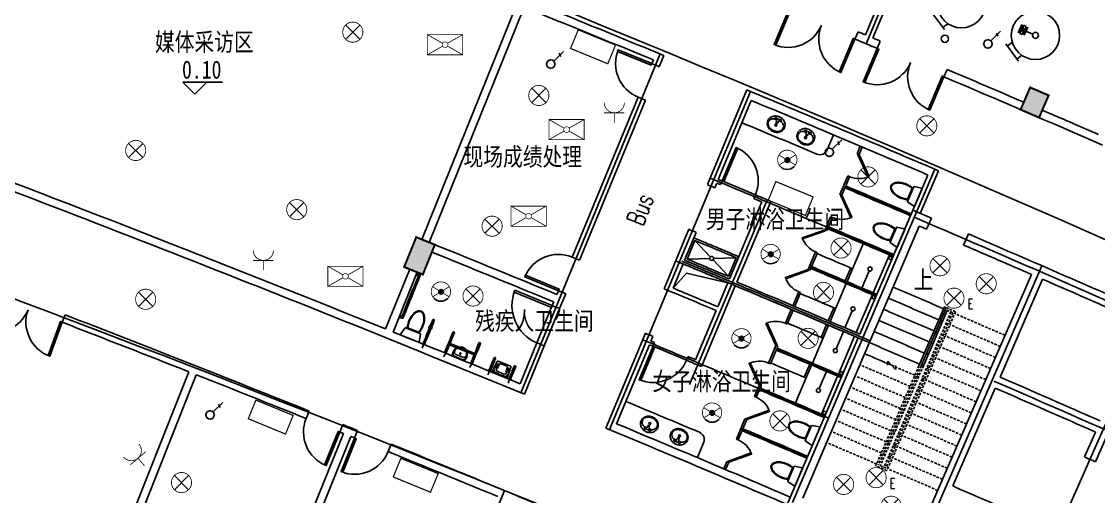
# Model space of a CAD drawing. Extents: x 23618587 to 48466785, y 42305484 to 86624613.
# Drawn here: x 24342374 to 24369123, y 43333357 to 43345155 of the extents above; entities that cross this region are included whole.
import ezdxf

# ---------------------------------------------------------------- set-up
doc = ezdxf.new("R2010")
doc.units = 0
doc.header["$MEASUREMENT"] = 0
doc.linetypes.add('CONTINOUS', pattern=[2000000.0, 1000000.0, 1000000.0])
doc.linetypes.add('HIDDEN', pattern=[9.525, 6.35, -3.175])
doc.layers.get('0').update_dxf_attribs({"linetype": 'CONTINUOUS'})
for name, color, linetype in [('AC-W', 7, 'CONTINUOUS'), ('J', 2, 'CONTINOUS'), ('R-FM', 7, 'CONTINUOUS'), ('RS', 1, 'CONTINUOUS'), ('楼控', 1, 'CONTINUOUS'), ('设备-动力', 3, 'CONTINUOUS'), ('设备-插座', 3, 'CONTINUOUS'), ('设备-照明', 3, 'CONTINUOUS'), ('设备-箱柜', 3, 'CONTINUOUS')]:
    doc.layers.add(name, color=color, linetype=linetype)
doc.styles.add('ATT', font='txt')
doc.styles.add('DFHZ', font='romans.shx', dxfattribs={"width": 0.7, "bigfont": 'dfhz.shx'})
doc.styles.add('IDQSTYLE', font='simplex.shx', dxfattribs={"width": 0.7, "bigfont": 'hzfs1.shx'})
doc.styles.add('Q1', font='SimSun.ttf', dxfattribs={"width": 0.8, "height": 450})

# ---------------------------------------------------------------- blocks, each defined once
blk = doc.blocks.new('WC-3')
for points in [[(382, 218, 0.033558), (397, 269, 0.056391), (412, 405, 0.056391), (397, 541, 0.070142), (358, 644, 0.106098), (290, 721, 0.162033), (225, 743, 0.162033), (161, 721, 0.106098), (93, 644, 0.070142), (54, 541, 0.056391), (38, 405, 0.056391), (54, 269, 0.033558), (69, 218)], [(55, 405, -0.056391), (70, 537, -0.070142), (108, 636, -0.106098), (170, 708, -0.162033), (225, 726, -0.162033), (280, 708, -0.106098), (343, 636, -0.070142), (381, 537, -0.056391), (396, 405, -0.056391), (381, 273, -0.027675), (369, 232), (81, 232, -0.027675), (70, 273, -0.056391)], [(-20, 24, 0.477064), (0, 0), (463, 0, 0.477064), (473, 12), (431, 207, 0.354037), (426, 211), (24, 211, 0.354037), (19, 207)]]:
    blk.add_lwpolyline(points, format="xyb", close=True)
blk = doc.blocks.new('15PLAV04')
at = {"color": 0, "linetype": 'ByBlock'}
for p, q in [((2.5, -1.5), (2.5, 1.5)), ((7, 0.5), (3, 1.5)), ((4, 1.25), (4, 3.635323)), ((7, -0.5), (7, 0.5)), ((3, -1.5), (7, -0.5)), ((4, -3.628449), (4, -1.25))]:
    blk.add_line(p, q, dxfattribs=at)
blk.add_lwpolyline([(8, 9, 0.109452), (4.986152, 8.332258, 0.102376), (2.343146, 6.363961, 0.093737), (0.622313, 3.491319, 0.088426), (0, 0, 0.088426), (0.622313, -3.491319, 0.093737), (2.343146, -6.363961, 0.102376), (4.986152, -8.332258, 0.109452), (8, -9, 0.109452), (11.013848, -8.332258, 0.102376), (13.656854, -6.363961, 0.093737), (15.377687, -3.491319, 0.088426), (16, 0, 0.088426), (15.377687, 3.491319, 0.093737), (13.656854, 6.363961, 0.102376), (11.013848, 8.332258, 0.109452)], format="xyb", close=True, dxfattribs=at)
for centre in [(3, 2.5), (9, 0), (3, -2.5)]:
    blk.add_circle(centre, 1, dxfattribs=at)
for centre, radius, start, end in [((7, 3.635323), 3, 146.09549, 180), ((11.358035, 0.706347), 8.250845, 143.130102, 146.09549), ((9.915843, 1.787992), 6.448105, 118.911201, 143.130102), ((9, 3.446272), 4.553728, 90, 118.911201), ((9, 3.446272), 4.553728, 61.088799, 90), ((8.084157, 1.787992), 6.448105, 36.869898, 61.088799), ((6.641965, 0.706347), 8.250845, 17.257939, 36.869898), ((4.368267, 0), 10.631733, 0, 17.257939), ((4.368267, 0), 10.631733, 342.742061, 0), ((7, -3.628449), 3, 180, 212.259808), ((9.915843, -1.787992), 6.448105, 212.259808, 241.088799), ((9, -3.446272), 4.553728, 241.088799, 270), ((9, -3.446272), 4.553728, 270, 298.911201), ((8.084157, -1.787992), 6.448105, 298.911201, 323.130102), ((6.641965, -0.706347), 8.250845, 323.130102, 342.742061)]:
    blk.add_arc(centre, radius, start, end, dxfattribs=at)
at = {"color": 0, "linetype": 'ByBlock', "style": 'ATT'}
for tag, p, flags in [('ITEM', (0, -17.5), 3), ('ROOM_NUMBER', (0, -26.5), 1)]:
    blk.add_attdef(tag, p, '', height=6, dxfattribs=dict(at, flags=flags))
blk = doc.blocks.new('HC000426')
at = {"color": 0, "linetype": 'Continuous', "const_width": 0.3}
blk.add_lwpolyline([(5, 2.5), (-5, 2.5), (-5, -2.5), (5, -2.5)], close=True, dxfattribs=at)
at = {"color": 0, "style": 'IDQSTYLE', "width": 0.7}
blk.add_attdef('PSFHATT', (7, -2.5), '', height=2.5, dxfattribs=at)
blk = doc.blocks.new('HC002297100793')
at = {"color": 0}
for p, q in [((0.74, 1.78), (3.12, 4.17)), ((2.09, 3.72), (2.47, 2.92))]:
    blk.add_line(p, q, dxfattribs=at)
blk.add_circle((0, 1.04), 1.04, dxfattribs=at)
for p in [(-1.04, 1.04), (0, 2.08), (0, 0), (1.04, 1.04)]:
    blk.add_point(p, dxfattribs=at)
at = {"color": 0, "width": 0.7}
blk.add_attdef('PSFHATT', (3.15, 0), '', height=0.025, dxfattribs=at)
blk = doc.blocks.new('HC001494')
at = {"color": 0, "linetype": 'Continuous'}
for p, q in [((-1.77, 1.77), (1.77, -1.77)), ((1.77, 1.77), (-1.77, -1.77))]:
    blk.add_line(p, q, dxfattribs=at)
at = {"color": 0, "linetype": 'Continuous', "const_width": 0.2}
blk.add_lwpolyline([(1.77, -1.77, 0.198912), (2.5, 0, 0.198912), (1.77, 1.77, 0.198912), (0, 2.5, 0.198912), (-1.77, 1.77, 0.198912), (-2.5, 0, 0.198912), (-1.77, -1.77, 0.198912), (0, -2.5, 0.198912)], format="xyb", close=True, dxfattribs=at)
at = {"color": 0, "style": 'IDQSTYLE', "width": 0.7}
blk.add_attdef('PSFHATT', (4.5, -2.5), '', height=2.5, dxfattribs=at)
blk = doc.blocks.new('*X228')
at = {"color": 0, "linetype": 'Continuous'}
for p, q in [((292.89, 135.63), (293.52, 136.26)), ((292.95, 135.41), (293.73, 136.19)), ((293, 136.02), (293.13, 136.15)), ((293.08, 135.25), (293.89, 136.07)), ((293.25, 135.14), (294, 135.89)), ((293.49, 135.1), (294.04, 135.65))]:
    blk.add_line(p, q, dxfattribs=at)
blk = doc.blocks.new('HC000703')
at = {"color": 0, "linetype": 'Continuous', "const_width": 0.2}
blk.add_lwpolyline([(-2.4, 0.06, 1), (2.4, 0.06, 1)], format="xyb", close=True, dxfattribs=at)
for points in [[(-2.07, 1.27), (2.02, -1.23)], [(2.07, 1.27), (-2.02, -1.23)]]:
    blk.add_lwpolyline(points, dxfattribs=at)
at = {"color": 0, "linetype": 'Continuous'}
blk.add_circle((0.02, -0.01), 0.58, dxfattribs=at)
blk.add_arc((0, 0.06), 2.4, 224.6186, 315.1352, dxfattribs=at)
blk.add_blockref('*X228', (-293.44, -135.69), dxfattribs=at)
at = {"color": 0, "style": 'IDQSTYLE', "width": 0.7}
blk.add_attdef('PSFHATT', (4.4, -2.34), '', height=2.5, dxfattribs=at)
blk = doc.blocks.new('HC001847003903')
at = {"color": 0, "linetype": 'Continuous'}
for p, q in [((-1.77, 1.77), (1.77, -1.77)), ((1.77, 1.77), (-1.77, -1.77))]:
    blk.add_line(p, q, dxfattribs=at)
at = {"color": 0, "linetype": 'Continuous', "const_width": 0.2}
blk.add_lwpolyline([(1.77, -1.77, 0.198912), (2.5, 0, 0.198912), (1.77, 1.77, 0.198912), (0, 2.5, 0.198912), (-1.77, 1.77, 0.198912), (-2.5, 0, 0.198912), (-1.77, -1.77, 0.198912), (0, -2.5, 0.198912)], format="xyb", close=True, dxfattribs=at)
at = {"color": 0, "style": 'IDQSTYLE', "width": 0.7}
blk.add_attdef('E', (3.36, -2.66), '', height=2.5, dxfattribs=at)
at = {"color": 0, "width": 0.7}
blk.add_attdef('PSFHATT', (6.44, -2.66), '', height=2.5, dxfattribs=at)
blk = doc.blocks.new('HC000133')
at = {"color": 0, "linetype": 'Continuous', "const_width": 0.2}
blk.add_lwpolyline([(-2.5, 5, 0.198912), (-1.77, 3.23, 0.198912), (0, 2.5, 0.198912), (1.77, 3.23, 0.198912), (2.5, 5)], format="xyb", dxfattribs=at)
for points in [[(-2.55, 2.48), (2.48, 2.48)], [(0, 2.5), (0, 0)]]:
    blk.add_lwpolyline(points, dxfattribs=at)
at = {"color": 0, "style": 'IDQSTYLE', "width": 0.7}
blk.add_attdef('PSFHATT', (4.5, 0), '', height=2.5, dxfattribs=at)
blk = doc.blocks.new('HC000704')
at = {"color": 0, "linetype": 'Continuous', "const_width": 0.2}
for points in [[(-0.61, 0.35), (-4.38, 2.5)], [(-4.38, 2.5), (4.37, 2.5), (4.37, -2.5), (-4.38, -2.5), (-4.38, 2.5)], [(4.37, 2.5), (0.61, 0.35)], [(-0.61, -0.35), (-4.38, -2.5)], [(0.61, -0.35), (4.37, -2.5)]]:
    blk.add_lwpolyline(points, dxfattribs=at)
at = {"color": 0, "linetype": 'Continuous', "const_width": 0.16}
blk.add_lwpolyline([(0, -0.71, 0.198912), (0.5, -0.5, 0.198912), (0.71, 0, 0.198912), (0.5, 0.5, 0.198912), (0, 0.71, 0.198912), (-0.5, 0.5, 0.198912), (-0.71, 0, 0.198912), (-0.5, -0.5, 0.198912)], format="xyb", close=True, dxfattribs=at)
at = {"color": 0, "style": 'IDQSTYLE', "width": 0.7}
blk.add_attdef('PSFHATT', (6.37, -2.5), '', height=2.5, dxfattribs=at)

msp = doc.modelspace()

# ---------------------------------------------------------------- hatches: boundary and pattern name
at = {"layer": 'AC-W'}
for points in [[(24367885.83348, 43343319.98814), (24367426.66283, 43343517.88284), (24367189.19563, 43342966.87529), (24367648.36627, 43342768.98058)], [(24352177.61482, 43339798.8102), (24352641.33492, 43339611.56032), (24352341.79436, 43338869.75478), (24351878.1659, 43339056.96763)]]:
    msp.add_hatch(color=7, dxfattribs=at).paths.add_polyline_path(points)

# ---------------------------------------------------------------- linework, layer by layer
at = {"layer": 'AC-W', "color": 7, "ltscale": 300}
for p, q in [((24363351.10384, 43344601.57321), (24368302.9333, 43356350.69594)), ((24354772.21055, 43335933.9994), (24358236.03016, 43344348.98328)), ((24356982.17631, 43335018.60747), (24360483.14008, 43343418.20584)), ((24361520.82418, 43333211.36418), (24365058.10785, 43341487.08917)), ((24358966.22542, 43336139.79193), (24360882.3648, 43340703.88109)), ((24364547.6577, 43331797.66006), (24367717.28001, 43339088.47582)), ((24368013.25194, 43332244.73183), (24370496.33428, 43337871.16961)), ((24352060.78698, 43327911.92048), (24354369.38831, 43333504.1347))]:
    msp.add_line(p, q, dxfattribs=at)
at = {"layer": 'AC-W', "color": 7}
for p, q in [((24363336.6261, 43344824.70272), (24367667.04958, 43355099.4259)), ((24363520.92606, 43344747.02696), (24367851.34955, 43355021.75015)), ((24352316.84158, 43339742.59052), (24354676.04818, 43345584.1742)), ((24352502.29296, 43339667.70537), (24354861.49538, 43345509.27871)), ((24363074.6723, 43344717.99077), (24363152.24803, 43344902.33286)), ((24363627.47216, 43344485.00566), (24363705.24792, 43344669.26345)), ((24358214.3072, 43344033.49387), (24358328.49905, 43344310.91093)), ((24358029.3625, 43344109.62178), (24358067.42645, 43344202.09413)), ((24365284.35068, 43343782.45211), (24365362.72597, 43343966.45568)), ((24346379.6617, 43343648.80807), (24347368.42156, 43343648.80807)), ((24346379.6617, 43343648.80807), (24346679.6617, 43343348.80807)), ((24346979.6617, 43343648.80807), (24346679.6617, 43343348.80807)), ((24359409.79399, 43341102.93594), (24360390.83331, 43343456.66959)), ((24356050.03697, 43339301.05948), (24357686.78693, 43343277.37061)), ((24356234.98167, 43339224.93158), (24357871.73163, 43343201.24271)), ((24359680.96284, 43341233.67406), (24360498.49561, 43343195.11877)), ((24362386.86143, 43341969.3846), (24362542.31671, 43342337.98024)), ((24363130.28633, 43341872.42906), (24363208.24892, 43342056.60787)), ((24363176.33014, 43341852.93632), (24363254.29273, 43342037.11513)), ((24362701.58893, 43340859.40461), (24362896.42623, 43341319.88091)), ((24362844.98914, 43341070.17636), (24362942.44237, 43341300.39988)), ((24363197.50992, 43337388.52141), (24364887.54548, 43341342.47897)), ((24364698.07053, 43340390.3239), (24365150.05678, 43341447.77767)), ((24359594.40055, 43341025.99168), (24359642.49071, 43341141.37078)), ((24359773.26612, 43341195.20193), (24359734.78346, 43341102.87339)), ((24359773.26612, 43341195.20193), (24360603.56916, 43340847.71871)), ((24362747.67425, 43340839.89429), (24362825.56766, 43341024.10237)), ((24360565.00923, 43340755.67808), (24360603.66651, 43340847.90397)), ((24359957.89487, 43338760.20038), (24360761.12503, 43340673.4297)), ((24360142.30251, 43338682.7806), (24360984.24256, 43340688.21375)), ((24362331.16978, 43339984.59624), (24362467.60432, 43340306.90917)), ((24362416.13956, 43340057.21634), (24362513.66197, 43340287.41057)), ((24364855.86444, 43339996.47436), (24364973.97477, 43340272.24592)), ((24358332.57436, 43338518.44409), (24358948.12844, 43339995.29658)), ((24361783.32098, 43333316.62893), (24364672.10283, 43340075.13813)), ((24362377.2136, 43339965.10349), (24362396.70425, 43340011.14821)), ((24358844.19402, 43339226.07771), (24359132.73499, 43339918.35232)), ((24359101.93797, 43339714.49914), (24359482.43339, 43339306.63367)), ((24365774.49319, 43339602.04432), (24365893.10544, 43339877.60037)), ((24361912.12086, 43338994.63513), (24362097.28201, 43339432.0598)), ((24362878.2042, 43338693.27712), (24363279.49948, 43339636.45654)), ((24359466.56804, 43339268.42038), (24358909.57732, 43339252.98273)), ((24359550.64806, 43339233.51214), (24359931.14347, 43338825.64668)), ((24360124.70345, 43339286.66138), (24359566.52822, 43339271.19089)), ((24361997.14597, 43339067.23178), (24362143.32583, 43339412.56705)), ((24363528.10605, 43338416.26717), (24363930.96338, 43339358.78036)), ((24351418.09433, 43337517.22067), (24352017.25962, 43339000.80169)), ((24351603.54154, 43337442.32518), (24352202.711, 43338925.91655)), ((24352202.81889, 43338925.93395), (24352211.96977, 43338922.2373)), ((24352213.75239, 43338899.94692), (24352260.22893, 43338881.17192)), ((24358555.65304, 43338533.80311), (24358805.72189, 43339133.77443)), ((24361958.16468, 43338975.14237), (24361977.65532, 43339021.18708)), ((24362832.19456, 43338712.8504), (24362969.2222, 43339034.91161)), ((24363249.09188, 43338535.31385), (24363430.27412, 43338960.28381)), ((24352172.85549, 43338851.75717), (24352182.01317, 43338848.05777)), ((24352198.77546, 43338862.85661), (24352226.70527, 43338851.57387)), ((24359667.57072, 43338068.6717), (24359919.18498, 43338667.99655)), ((24362457.33361, 43337704.0891), (24362858.62883, 43338647.26838)), ((24364529.69525, 43332132.57033), (24367460.10089, 43338873.1361)), ((24366678.95529, 43336323.13819), (24367735.71976, 43338753.3129)), ((24355669.39745, 43338376.33596), (24355707.4614, 43338468.80831)), ((24355740.15029, 43338022.791), (24355892.4061, 43338392.68041)), ((24359261.65258, 43336585.14363), (24360103.59263, 43338590.57678)), ((24361532.05324, 43338096.76342), (24361678.2331, 43338442.09869)), ((24361578.09705, 43338077.27066), (24361724.27691, 43338422.60594)), ((24363105.59714, 43337427.77773), (24363508.45447, 43338370.29092)), ((24355555.20559, 43338098.9189), (24355174.56607, 43337174.19538)), ((24355555.20559, 43338098.9189), (24355593.26954, 43338191.39126)), ((24343381.96191, 43337684.98579), (24343454.22933, 43337871.47284)), ((24351776.24338, 43337869.72143), (24351785.25762, 43337866.05865)), ((24351787.00251, 43337843.76164), (24351814.79736, 43337832.4677)), ((24351831.58205, 43337847.23555), (24351831.59902, 43337847.22865)), ((24355740.15029, 43338022.791), (24355359.34071, 43337098.13752)), ((24359115.95483, 43336754.76723), (24359628.86083, 43337976.46788)), ((24361346.89209, 43337659.33874), (24361493.07194, 43338004.67401)), ((24361392.9359, 43337639.84598), (24361539.11576, 43337985.18126)), ((24362411.32397, 43337723.66237), (24362548.3516, 43338045.72359)), ((24362827.49252, 43337546.43621), (24363008.67476, 43337971.40617)), ((24365295.7033, 43338066.17768), (24364665.68585, 43336604.87591)), ((24365341.62236, 43338046.39283), (24364719.78502, 43336604.06453)), ((24365367.74517, 43337980.69134), (24364773.88419, 43336603.25314)), ((24351746.12799, 43337795.60622), (24351755.19561, 43337791.92176)), ((24351771.98039, 43337806.68958), (24351818.2847, 43337787.87465)), ((24362016.88764, 43336668.89233), (24362418.18285, 43337612.07161)), ((24362235.14558, 43337309.58366), (24362372.17321, 43337631.64488)), ((24356889.86948, 43335057.07108), (24357870.9088, 43337410.80473)), ((24358007.42519, 43337218.48137), (24358055.51535, 43337333.86047)), ((24361389.5649, 43333158.70634), (24363158.20677, 43337296.56891)), ((24362605.99126, 43337026.89642), (24362788.27398, 43337454.4476)), ((24362663.40304, 43336393.32638), (24363066.26038, 43337335.83957)), ((24353004.33152, 43337122.12767), (24353615.87356, 43336873.90128)), ((24353019.37555, 43337159.19082), (24353630.91758, 43336910.96443)), ((24353103.412, 43336967.72624), (24353147.1471, 43337024.12964)), ((24353135.9127, 43336982.46438), (24353173.73868, 43337024.39153)), ((24353147.1471, 43337024.12964), (24353185.41837, 43337048.62408)), ((24353173.73868, 43337024.39153), (24353204.44041, 43337040.90299)), ((24353239.21048, 43337069.95929), (24353269.90139, 43337077.23407)), ((24353269.73443, 43337057.56954), (24353277.68164, 43337058.70807)), ((24353269.90139, 43337077.23407), (24353325.87457, 43337069.89916)), ((24353277.68164, 43337058.70807), (24353331.26156, 43337046.95838)), ((24353325.87457, 43337069.89916), (24353375.56822, 43337043.32502)), ((24353331.26156, 43337046.95838), (24353377.25175, 43337017.03881)), ((24353375.56822, 43337043.32502), (24353397.36184, 43337022.33161)), ((24353377.25175, 43337017.03881), (24353380.53315, 43337012.59608)), ((24353397.36184, 43337022.33161), (24353409.76503, 43337000.73079)), ((24354755.86259, 43336156.99951), (24355174.56607, 43337174.19538)), ((24354864.67939, 43335895.92691), (24355359.51077, 43337098.06748)), ((24357151.4203, 43335164.73338), (24357968.95306, 43337126.17809)), ((24358061.24573, 43337087.68049), (24358099.71786, 43337179.98378)), ((24358061.24573, 43337087.68049), (24358891.46746, 43336740.47762)), ((24360927.84317, 43336669.37763), (24361113.00432, 43337106.80231)), ((24361139.55748, 43337041.26484), (24361159.04813, 43337087.30955)), ((24353078.5932, 43336842.81263), (24353080.79073, 43336899.85108)), ((24353080.36688, 43336843.14989), (24353366.72785, 43336726.70032)), ((24353366.72785, 43336726.70032), (24353080.36688, 43336843.14989)), ((24353080.79073, 43336899.85108), (24353103.412, 43336967.72624)), ((24353104.10058, 43336859.62233), (24353083.00174, 43336907.65151)), ((24353104.88176, 43336857.97047), (24353104.10058, 43336859.62233)), ((24353111.71973, 43336848.90241), (24353104.88176, 43336857.97047)), ((24353121.22852, 43336842.85205), (24353111.71973, 43336848.90241)), ((24353121.22852, 43336842.85205), (24353337.42178, 43336754.9364)), ((24353125.67625, 43336937.14806), (24353126.7889, 43336960.3284)), ((24353132.36104, 43336915.16403), (24353125.67625, 43336937.14806)), ((24353126.7889, 43336960.3284), (24353135.56478, 43336981.90916)), ((24353146.03698, 43336897.02792), (24353132.36104, 43336915.16403)), ((24353135.56478, 43336981.90916), (24353135.9127, 43336982.46438)), ((24353165.05455, 43336884.9272), (24353146.03698, 43336897.02792)), ((24353165.05455, 43336884.9272), (24353334.35916, 43336816.07896)), ((24353334.35916, 43336816.07896), (24353165.05455, 43336884.9272)), ((24353334.94762, 43336815.84313), (24353334.35917, 43336816.07896)), ((24353357.06106, 43336811.45975), (24353334.94762, 43336815.84313)), ((24353340.32521, 43336753.91875), (24353337.42178, 43336754.9364)), ((24353351.54619, 43336752.70332), (24353340.32521, 43336753.91875)), ((24353362.58746, 43336755.50469), (24353351.54619, 43336752.70332)), ((24353379.48414, 43336815.12845), (24353357.06106, 43336811.45975)), ((24353362.58746, 43336755.50469), (24353411.31717, 43336777.49146)), ((24353366.6632, 43336725.66808), (24353404.8963, 43336768.05256)), ((24353399.51232, 43336826.40671), (24353379.48414, 43336815.12845)), ((24353414.72991, 43336843.93421), (24353399.51232, 43336826.40671)), ((24353432.51987, 43336821.36102), (24353404.89632, 43336768.05258)), ((24353423.30142, 43336865.59688), (24353414.72991, 43336843.93421)), ((24353415.1479, 43336955.3763), (24353425.85905, 43336918.88127)), ((24353425.85905, 43336918.88127), (24353423.30142, 43336865.59688)), ((24353444.44862, 43336891.79589), (24353432.51987, 43336821.36102)), ((24353434.71525, 43336947.43387), (24353444.44862, 43336891.79589)), ((24358891.46746, 43336740.47762), (24358930.12622, 43336832.70289)), ((24360973.88698, 43336649.88487), (24361120.06683, 43336995.22014)), ((24354032.9456, 43336476.19848), (24353977.46219, 43336499.03686)), ((24354078.47417, 43336490.4813), (24354073.98477, 43336437.67764)), ((24354192.30622, 43336708.45868), (24354078.47417, 43336490.4813)), ((24354078.58233, 43336478.53792), (24354253.57746, 43336378.99813)), ((24354111.73939, 43336484.31627), (24354092.73346, 43336492.13959)), ((24354103.30911, 43336517.83201), (24354122.31504, 43336510.00869)), ((24354122.31504, 43336510.00869), (24354111.73939, 43336484.31627)), ((24354171.41921, 43336597.95207), (24354193.65737, 43336642.20729)), ((24354219.85202, 43336631.4434), (24354177.65695, 43336545.45424)), ((24354190.05759, 43336536.58593), (24354234.55523, 43336626.22996)), ((24354519.29452, 43336593.21693), (24354213.7689, 43336718.97898)), ((24354288.80481, 43336653.69498), (24354350.10891, 43336628.46067)), ((24354350.10891, 43336628.46067), (24354355.37096, 43336626.29467)), ((24354416.67506, 43336601.06036), (24354355.37096, 43336626.29467)), ((24354404.36644, 43336448.371), (24354435.86995, 43336543.36374)), ((24354449.9827, 43336536.71581), (24354419.41676, 43336445.9398)), ((24354454.52839, 43336335.68789), (24354527.13189, 43336570.63598)), ((24354460.80401, 43336478.83398), (24354476.16433, 43336525.92029)), ((24361596.01704, 43335679.70431), (24361997.31226, 43336622.88359)), ((24361814.27498, 43336320.39564), (24361951.30262, 43336642.45685)), ((24363886.11757, 43336616.568), (24363887.61901, 43336716.67598)), ((24364084.59722, 43336513.69918), (24363887.61901, 43336716.67598)), ((24364084.59722, 43336513.69918), (24364086.09508, 43336613.56871)), ((24344377.61376, 43331014.04087), (24346526.5868, 43336455.03491)), ((24344637.09981, 43331126.5886), (24346712.60369, 43336381.56574)), ((24354073.98477, 43336437.67764), (24354420.54455, 43336295.02489)), ((24354253.57746, 43336378.99813), (24354448.01427, 43336326.74582)), ((24354413.88576, 43336359.9452), (24354432.89169, 43336352.12188)), ((24354420.54455, 43336295.02489), (24354454.52839, 43336335.68789)), ((24354443.46734, 43336377.8143), (24354424.46141, 43336385.63762)), ((24354432.89169, 43336352.12188), (24354443.46734, 43336377.8143)), ((24354532.2963, 43336270.65313), (24354476.81288, 43336293.4915)), ((24362184.39191, 43336038.01878), (24362366.67462, 43336465.56996)), ((24362240.89413, 43335404.83694), (24362643.75146, 43336347.35013)), ((24360577.01152, 43335840.57298), (24360693.9554, 43336116.8412)), ((24360623.05532, 43335821.08021), (24360701.01791, 43336005.25902)), ((24360720.50856, 43336051.30373), (24360739.99921, 43336097.34843)), ((24365502.5571, 43333617.84937), (24366559.32158, 43336048.02408)), ((24369048.82473, 43334219.73113), (24369715.01758, 43335729.26327)), ((24349442.09447, 43335294.3284), (24349516.61129, 43335479.92808)), ((24350276.85786, 43334958.3678), (24350351.68452, 43335143.84279)), ((24360128.72663, 43334781.54481), (24360343.12375, 43335288.03654)), ((24360291.71432, 43335038.32026), (24360389.16755, 43335268.54378)), ((24348366.08466, 43329960.20132), (24350369.55747, 43334920.95976)), ((24350647.68344, 43334808.60462), (24350722.64774, 43334994.02402)), ((24360174.77043, 43334762.05204), (24360272.22367, 43334992.27556)), ((24368774.36435, 43334340.85709), (24369046.89779, 43334958.39297)), ((24348551.53187, 43329885.30584), (24350555.00467, 43334846.06427)), ((24351481.63398, 43334470.63138), (24351556.90784, 43334655.92532)), ((24359161.47173, 43334321.75375), (24359316.89854, 43334690.28189)), ((24359816.87627, 43334044.82956), (24359894.83886, 43334229.00838)), ((24359862.92097, 43334025.33892), (24359940.88266, 43334209.5156))]:
    msp.add_line(p, q, dxfattribs=at)
at = {"layer": 'AC-W', "color": 7, "linetype": 'HIDDEN', "ltscale": 10}
for p, q in [((24365459.57334, 43337941.09857), (24363796.76512, 43334084.27748)), ((24365505.48517, 43337921.29695), (24363842.67692, 43334064.4758)), ((24365571.19052, 43337947.40566), (24363868.79157, 43333998.75536)), ((24364665.68585, 43336604.87591), (24363593.30435, 43334117.52738)), ((24364719.78502, 43336604.06453), (24363659.01878, 43334143.65715)), ((24364773.88419, 43336603.25314), (24363704.93605, 43334123.86815))]:
    msp.add_line(p, q, dxfattribs=at)
at = {"layer": 'AC-W', "color": 7, "ltscale": 1000}
msp.add_line((24352993.3223, 43337148.18112), (24353641.92749, 43336884.9107), dxfattribs=at)
at = {"layer": 'AC-W', "color": 7}
for points in [[(24361414.75936, 43345413.34462), (24361456.23633, 43345395.89008), (24361107.14554, 43344566.35068), (24361065.66857, 43344583.80522)], [(24363074.6723, 43344717.99077), (24363033.19533, 43344735.44531), (24362684.10454, 43343905.90591), (24362725.58151, 43343888.45137)], [(24358029.3625, 43344109.62178), (24358012.23372, 43344068.00922), (24357179.98257, 43344410.58478), (24357197.11134, 43344452.19734)], [(24363627.47216, 43344485.00566), (24363668.93016, 43344467.50611), (24363318.93924, 43343638.34608), (24363277.48124, 43343655.84563)], [(24365284.35068, 43343782.45211), (24365242.89268, 43343799.95165), (24364892.90176, 43342970.79162), (24364934.35977, 43342953.29207)], [(24359773.26612, 43341195.20193), (24359814.73562, 43341177.72965), (24360164.18114, 43342007.11969), (24360122.71164, 43342024.59197)], [(24363176.33014, 43341852.93632), (24363149.0489, 43341840.45699), (24363398.63543, 43341294.83206), (24363425.91668, 43341307.31139)], [(24362747.67425, 43340839.89429), (24362720.39414, 43340827.41249), (24362970.03024, 43340281.81024), (24362997.31036, 43340294.29204)], [(24362331.22019, 43339984.5749), (24362341.24572, 43339956.29967), (24361775.74111, 43339755.789), (24361765.71557, 43339784.06423)], [(24361912.1083, 43338994.64044), (24361922.13383, 43338966.36521), (24361356.62922, 43338765.85454), (24361346.60368, 43338794.12977)], [(24355707.4614, 43338468.80831), (24355724.59018, 43338510.42087), (24354892.33903, 43338852.99643), (24354875.21025, 43338811.38388)], [(24355555.20559, 43338098.9189), (24355536.17362, 43338052.68273), (24354611.45011, 43338433.32225), (24354630.48209, 43338479.55842)], [(24343383.17454, 43337688.1011), (24343340.8614, 43337703.41769), (24343034.52952, 43336857.15486), (24343076.84266, 43336841.83827)], [(24361113.00432, 43337106.80231), (24361140.28443, 43337119.28411), (24360890.64833, 43337664.88636), (24360863.36821, 43337652.40456)], [(24358061.24573, 43337087.68049), (24358102.75692, 43337070.30751), (24357755.29724, 43336240.08358), (24357713.78604, 43336257.45657)], [(24360693.9554, 43336116.84119), (24360721.23551, 43336129.323), (24360471.59941, 43336674.92525), (24360444.3193, 43336662.44344)], [(24360389.16755, 43335268.54378), (24360379.13944, 43335296.81809), (24360944.62576, 43335497.38035), (24360954.65388, 43335469.10604)], [(24350276.85786, 43334958.3678), (24350235.11195, 43334975.16897), (24349899.08863, 43334140.25081), (24349940.83454, 43334123.44965)], [(24350647.68344, 43334808.60462), (24350689.38871, 43334791.70284), (24350351.35311, 43333957.59737), (24350309.64784, 43333974.49915)], [(24359940.88266, 43334209.5156), (24359930.85455, 43334237.78992), (24360496.34087, 43334438.35218), (24360506.36898, 43334410.07786)]]:
    msp.add_lwpolyline(points, close=True, dxfattribs=at)
at = {"layer": 'AC-W', "color": 7, "const_width": 50}
for points in [[(24367189.19563, 43342966.87529), (24367426.66283, 43343517.88284), (24367885.83348, 43343319.98814), (24367648.36627, 43342768.98058)], [(24352177.61482, 43339798.8102), (24352641.33492, 43339611.56032), (24352341.79436, 43338869.75478), (24351878.1659, 43339056.96763)]]:
    msp.add_lwpolyline(points, close=True, dxfattribs=at)
at = {"layer": 'AC-W', "color": 7}
msp.add_lwpolyline([(24358909.57732, 43339252.98273), (24359101.93797, 43339714.49914, -0.0012345073), (24360124.70345, 43339286.66138), (24359931.14347, 43338825.64668, 0.0005069589)], format="xyb", close=True, dxfattribs=at)
for points in [[(24358555.65304, 43338533.80311), (24358894.85449, 43338903.11833), (24359919.18498, 43338667.99655)], [(24354188.335, 43336473.64253), (24354169.55163, 43336495.52217), (24354159.40603, 43336525.04094), (24354159.12192, 43336558.63842), (24354168.73356, 43336592.26228), (24354171.41921, 43336597.95207)], [(24354190.05759, 43336536.58593), (24354187.84184, 43336534.2579), (24354185.20403, 43336532.84416), (24354182.46231, 43336532.51523), (24354179.94738, 43336533.31079), (24354177.96258, 43336535.13489), (24354176.7473, 43336537.7675), (24354176.44812, 43336540.8911), (24354177.10113, 43336544.12894), (24354177.65695, 43336545.45424)], [(24354192.30622, 43336708.45868), (24354196.32906, 43336714.07916), (24354201.52732, 43336718.03594), (24354207.274, 43336719.85178), (24354212.87597, 43336719.30765), (24354213.7689, 43336718.97898)], [(24354193.65737, 43336642.20729), (24354196.92625, 43336647.45948), (24354201.35136, 43336651.35794), (24354206.39895, 43336653.43246), (24354211.46022, 43336653.43282), (24354215.9247, 43336651.35897), (24354219.25391, 43336647.46107), (24354221.04629, 43336642.20924), (24354221.08566, 43336636.23693), (24354219.85202, 43336631.4434)], [(24354234.55523, 43336626.22996), (24354244.34049, 43336640.52726), (24354257.16859, 43336650.77605), (24354271.49225, 43336655.74017), (24354285.58385, 43336654.82089), (24354288.80481, 43336653.69498)], [(24354460.80401, 43336478.83398), (24354445.45394, 43336447.31136), (24354422.66098, 43336422.16399), (24354395.17429, 43336406.425), (24354358.81886, 43336396.95866), (24354358.81886, 43336396.95866)], [(24354416.67506, 43336601.06036), (24354428.12457, 43336593.05155), (24354435.87288, 43336580.372), (24354438.98543, 43336564.55104), (24354437.0868, 43336547.49691), (24354435.86995, 43336543.36374)], [(24354449.9827, 43336536.71581), (24354453.25535, 43336541.96511), (24354457.68294, 43336545.85914), (24354462.73141, 43336547.92823), (24354467.79187, 43336547.92281), (24354472.25393, 43336545.84354), (24354475.57942, 43336541.9412), (24354477.36722, 43336536.68648), (24354477.4017, 43336530.71318), (24354476.16433, 43336525.92029)], [(24354519.29452, 43336593.21693), (24354523.87432, 43336590.01341), (24354526.97365, 43336584.94159), (24354528.21867, 43336578.6132), (24354527.45922, 43336571.79155), (24354527.13189, 43336570.63598)], [(24354358.81886, 43336396.95866), (24354213.00458, 43336456.38644), (24354188.335, 43336473.64253)], [(24354419.41676, 43336445.9398), (24354417.92888, 43336442.95635), (24354415.74071, 43336440.59066), (24354413.11617, 43336439.12807), (24354410.37183, 43336438.74498), (24354407.83868, 43336439.48761), (24354405.82227, 43336441.26637), (24354404.5658, 43336443.86673), (24354404.22082, 43336446.97504), (24354404.36644, 43336448.371)]]:
    msp.add_lwpolyline(points, dxfattribs=at)
for centre, radius in [((24359516.54072, 43339270.07291), 50), ((24363954.33968, 43339283.08091), 40), ((24363449.88339, 43339006.27811), 50), ((24363535.10406, 43338302.64703), 40), ((24363028.28403, 43338017.40048), 50), ((24352531.91002, 43337551.87579), 20.02529), ((24353106.00307, 43337426.0068), 20), ((24353754.75355, 43337163.09462), 20), ((24362588.9652, 43336979.88458), 50), ((24353273.19071, 43336907.003), 16.17404), ((24362732.76496, 43336424.39231), 40), ((24362167.36584, 43335991.00694), 50), ((24362312.44978, 43335435.62081), 40)]:
    msp.add_circle(centre, radius, dxfattribs=at)
at = {"layer": 'AC-W', "color": 7, "ltscale": 300}
for centre, radius, start, end in [((24189221.26409, 43293340.65083), 200000, 4.560471461, 29.6000000034), ((24162246.90911, 42870268.06754), 513099.72014, 62.6224147924, 75.1443656534), ((24150982.49453, 42831626.35527), 541522.67138, 66.0871772528, 74.4564383749), ((24148685.34615, 42835267.72991), 548147.67138, 66.8672290505, 67.3840137338), ((24148685.34615, 42835267.72991), 549222.67138, 66.1713303454, 66.8567386359), ((24148685.34615, 42835267.72991), 545922.67138, 66.8357482045, 67.3840563376), ((24148685.34615, 42835267.72991), 545972.67138, 66.835753967, 67.3690201881), ((24148685.34615, 42835267.72991), 543797.67138, 66.8567386359, 67.3840973508), ((24148685.34615, 42835267.72991), 546272.67138, 65.367980437, 66.4981274947)]:
    msp.add_arc(centre, radius, start, end, dxfattribs=at)
at = {"layer": 'AC-W', "color": 7}
for centre, radius, start, end in [((24148759.7883, 42835660.74182), 530172.67138, 79.4743453433, 79.4743453433), ((24148766.30591, 42835659.45113), 530172.67138, 78.1227654299, 78.1227654299), ((24148779.34207, 42835656.52904), 530172.67138, 76.2090487924, 76.2090487924), ((24148685.34615, 42835267.72991), 550522.67138, 67.6162910125, 68.1870100753), ((24148685.34615, 42835267.72991), 550322.67138, 67.6371098433, 67.9975691271), ((24361414.75936, 43345413.34462), 900, 247.177432668, 337.177432662), ((24363074.6723, 43344717.99077), 900, 157.177432662, 247.177432668), ((24148685.34615, 42835267.72991), 552922.67138, 67.1567023393, 67.177432668), ((24148685.34615, 42835267.72991), 552722.67138, 67.1152473131, 67.177432668), ((24148685.34615, 42835267.72991), 552922.67138, 67.1152473131, 67.1359776372), ((24358029.3625, 43344109.62178), 900, 157.626698535, 247.626698538), ((24148685.34615, 42835267.72991), 550222.67138, 67.6162853418, 67.6371117323), ((24363627.47216, 43344485.00566), 900, 247.115247313, 337.115247318), ((24365284.35068, 43343782.45211), 900, 157.115247318, 247.115247313), ((24148685.34615, 42835267.72991), 552922.67138, 66.7138848228, 66.9286912096), ((24148685.34615, 42835267.72991), 552722.67138, 66.483727974, 66.9286912096), ((24148685.34615, 42835267.72991), 550522.67138, 66.8463311168, 67.3839686452), ((24148685.34615, 42835267.72991), 549322.67138, 67.6162853418, 67.6371117323), ((24148685.34615, 42835267.72991), 550322.67138, 66.8671499452, 67.3631498079), ((24148685.34615, 42835267.72991), 552922.67138, 66.5044564318, 66.6620730673), ((24148685.34615, 42835267.72991), 549722.67138, 67.1532438467, 67.3631384461), ((24148685.34615, 42835267.72991), 541422.67138, 67.6161160823, 69.5496072686), ((24148685.34615, 42835267.72991), 541622.67138, 68.0185589767, 69.3174018986), ((24359773.26612, 43341195.20193), 900, 337.152929467, 67.15292947), ((24362202.58036, 43342047.10517), 200, 247.153243847, 337.132406096), ((24148685.34615, 42835267.72991), 550122.67138, 67.0519314822, 67.057139035), ((24148685.34615, 42835267.72991), 549522.67138, 67.0519276999, 67.057139035), ((24363176.33014, 43341852.93632), 600, 247.051933379, 294.580892952), ((24148685.34615, 42835267.72991), 547972.67138, 67.36310516, 67.3840170722), ((24148685.34615, 42835267.72991), 548097.67138, 67.3526539798, 67.3631075458), ((24148685.34615, 42835267.72991), 548197.67138, 67.3526577938, 67.3631094522), ((24148685.34615, 42835267.72991), 549222.67138, 66.8671461603, 67.051915112), ((24148685.34615, 42835267.72991), 549272.67138, 66.8671461603, 67.0519234272), ((24148685.34615, 42835267.72991), 548097.67138, 67.2363512797, 67.2585823186), ((24148685.34615, 42835267.72991), 548197.67138, 67.2154460487, 67.2585823186), ((24148685.41533, 42835267.70064), 549022.67138, 67.051913214, 67.0571358921), ((24148685.41533, 42835267.70064), 548422.67138, 67.0519216172, 67.0571468733), ((24362747.67425, 43340839.89429), 600, 247.057139035, 294.586098602), ((24148685.34615, 42835267.72991), 549372.67138, 66.815010003, 66.8671670042), ((24148685.34615, 42835267.72991), 546772.67138, 67.3630822087, 67.384040021), ((24148743.81809, 42835405.86402), 547922.67138, 67.0519105778, 67.057139035), ((24148685.41533, 42835267.70064), 548122.67138, 66.8671995872, 67.0519203399), ((24148685.41533, 42835267.70064), 548172.67138, 66.8671986295, 67.0519270917), ((24148685.34615, 42835267.72991), 549072.67138, 66.815010003, 66.8358686238), ((24148685.34615, 42835267.72991), 546622.67138, 67.2363766116, 67.3630822087), ((24362331.22019, 43339984.5749), 600, 199.522952434, 247.05191201), ((24148685.34615, 42835267.72991), 549372.67138, 66.1713346189, 66.7106884071), ((24148685.34615, 42835267.72991), 543822.67138, 67.6372304077, 67.9816451894), ((24148685.34615, 42835267.72991), 544022.67138, 67.6372304077, 67.9816560397), ((24148743.81809, 42835405.86402), 547322.67138, 67.0519048419, 67.057139035), ((24148685.34615, 42835267.72991), 549072.67138, 66.5190536926, 66.7106884071), ((24355707.4614, 43338468.80831), 900, 67.626698537, 157.626698535), ((24148685.34615, 42835267.72991), 545022.67138, 67.616168597, 67.6372284742), ((24148685.34615, 42835267.72991), 546022.67138, 67.2363910062, 67.3630678256), ((24148685.34615, 42835267.72991), 547447.67138, 66.9516651019, 67.0519041307), ((23849963.84503, 43541685.08941), 541642.67138, 338.0081470509, 338.0144940569), ((24352208.22417, 43338912.96527), 10, 338.014494057, 68.002900792), ((24148685.34615, 42835267.72991), 545922.67138, 67.2363929287, 67.3630659031), ((24148685.34615, 42835267.72991), 546997.67138, 67.0519017274, 67.057139035), ((24148685.34615, 42835267.72991), 547047.67138, 66.8672290505, 67.0519022166), ((24148685.34615, 42835267.72991), 547097.67138, 66.8672290505, 67.0519026948), ((22438430.23807, 44111753.35381), 2063985.30885, 337.97805618839, 338.00801486721), ((22558573.50468, 44063220.02135), 1934449.50476, 337.9757811686, 338.00893252886), ((24352185.75877, 43338857.3298), 10, 248.002900792, 338.008147051), ((24352222.95968, 43338842.30184), 10, 337.992877213, 68.002900792), ((24352248.99214, 43338853.35583), 30, 337.995429756, 68.002900792), ((24148685.34615, 42835267.72991), 546022.67138, 66.8672319359, 67.2154044068), ((24361912.1083, 43338994.64044), 600, 199.522952434, 247.05191201), ((24148685.34615, 42835267.72991), 549072.67138, 66.2026311038, 66.4876924863), ((24355555.20559, 43338098.9189), 1000, 157.626698535, 247.626698537), ((24148685.34615, 42835267.72991), 544122.67138, 67.616168597, 67.6372284742), ((24148685.34615, 42835267.72991), 545172.67138, 67.2363929287, 67.3840707738), ((24148685.34615, 42835267.72991), 545272.67138, 67.2363929287, 67.3630533869), ((24148685.34615, 42835267.72991), 545922.67138, 66.8672338526, 67.2154024842), ((24148685.34615, 42835267.72991), 546397.67138, 67.051903173, 67.057139035), ((24148685.34615, 42835267.72991), 546372.67138, 66.9516651019, 67.0518971783), ((24148685.34615, 42835267.72991), 547422.67138, 66.6931639006, 66.8357883555), ((24148685.34615, 42835267.72991), 543722.67138, 67.6161608504, 67.6372362208), ((24148685.34615, 42835267.72991), 547122.67138, 66.6931725131, 66.8357883555), ((24341702.80624, 43338332.46858), 900, 247.93890106, 337.938901057), ((24343383.17454, 43337688.1011), 900, 160.100657476, 250.100657475), ((24148685.34615, 42835267.72991), 539022.67138, 68.1249273868, 68.8176660119), ((23849784.504, 43541240.6027), 541642.67138, 337.9383492324, 337.9446962461), ((24351781.4932, 43337856.79425), 10, 337.944696246, 67.886515331), ((24351818.56178, 43337841.7321), 10, 247.886515331, 337.938982738), ((24148685.34615, 42835267.72991), 546822.67138, 66.6931811268, 66.8357883555), ((24148685.34615, 42835267.72991), 547472.67138, 66.6879297195, 66.6931624756), ((24148685.34615, 42835267.72991), 538822.67138, 68.4586139563, 68.8176660119), ((24351758.96003, 43337801.18616), 10, 247.886515331, 337.938349232), ((24351829.57797, 43337815.66785), 30, 247.886515331, 337.937449816), ((23849784.504, 43541240.6027), 542422.67138, 337.8970778829, 337.965734464), ((23849784.504, 43541240.6027), 542462.67138, 337.8970778829, 337.965734464), ((24352531.91002, 43337551.87579), 40.02529, 97.925537079, 217.963681642), ((24352531.91002, 43337551.87579), 40.02529, 277.921875018, 37.967343704), ((24352606.9764, 43337737.25388), 20, 337.965734464, 157.965734464), ((24361113.00432, 43337106.80231), 600, 67.057139035, 114.586098602), ((24148685.34615, 42835267.72991), 545547.67138, 67.0518878174, 67.057139035), ((24148685.34615, 42835267.72991), 545572.67138, 66.9516651019, 67.0518885299), ((24148685.34615, 42835267.72991), 546522.67138, 66.6931897555, 66.8357883555), ((24148685.34615, 42835267.72991), 547122.67138, 66.6827003146, 66.6879364152), ((24148685.34615, 42835267.72991), 547122.67138, 66.6669920111, 66.6722281078), ((24148685.34615, 42835267.72991), 541622.67138, 67.6372770733, 67.9974018929), ((23849978.99339, 43541322.9157), 542852.67138, 337.8812863333, 337.9392894983), ((23849978.99339, 43541322.9157), 542892.67138, 337.9097581049, 337.9392894983), ((24148685.34615, 42835267.72991), 543972.67138, 67.3630282801, 67.3840939555), ((24148685.34615, 42835267.72991), 546222.67138, 66.6931983964, 66.8357883555), ((24148685.34615, 42835267.72991), 546822.67138, 66.6827031904, 66.6879421545), ((24148685.34615, 42835267.72991), 546822.67138, 66.6669862595, 66.6722252429), ((23849978.99339, 43541322.9157), 542892.67138, 337.8812855554, 337.9055365869), ((24353011.85388, 43337140.65911), 20, 67.907647352, 247.907647352), ((23849978.99339, 43541322.9157), 543592.67138, 337.8812719684, 337.9392894983), ((23849978.99339, 43541322.9157), 543552.67138, 337.9097555404, 337.9392894983), ((24148685.34615, 42835267.72991), 542722.67138, 67.6161608504, 67.6372362208), ((24148685.34615, 42835267.72991), 543747.67138, 67.3524867222, 67.363023916), ((24148685.34615, 42835267.72991), 543847.67138, 67.352490597, 67.3630258534), ((24148685.34615, 42835267.72991), 544947.67138, 67.0518820369, 67.057139035), ((24148685.34615, 42835267.72991), 544897.67138, 66.8672328936, 67.0518815464), ((24148685.34615, 42835267.72991), 545922.67138, 66.69320704, 66.8357883555), ((24148685.34615, 42835267.72991), 546522.67138, 66.6827060552, 66.6879479061), ((24148685.34615, 42835267.72991), 546522.67138, 66.6669805189, 66.6722223671), ((23849978.99339, 43541322.9157), 543552.67138, 337.8812727431, 337.9055391483), ((24353623.39591, 43336892.43271), 20, 247.906593251, 67.908701445), ((24855569.0007, 43129901.52966), 542462.67138, 157.5791678091, 157.6140229416), ((24855569.0007, 43129901.52966), 542422.67138, 157.5791643037, 157.6140220088), ((24354130.9709, 43336792.69428), 20, 337.579167809, 157.579167809), ((24148685.34615, 42835267.72991), 543847.67138, 67.2364329736, 67.2576625632), ((24148685.34615, 42835267.72991), 544847.67138, 66.8672328936, 67.0518810682), ((24148685.34615, 42835267.72991), 545622.67138, 66.7590476402, 66.8357883555), ((24148685.34615, 42835267.72991), 546222.67138, 66.6827089433, 66.6879536712), ((24148685.34615, 42835267.72991), 546222.67138, 66.6669747646, 66.6722194778), ((24855569.0007, 43129901.52966), 542482.67138, 157.6150793753, 157.6161189982), ((24353973.65579, 43336489.78962), 10, 67.62669753, 157.615079375), ((24354029.1392, 43336466.95125), 10, 337.615078086, 67.62669753), ((24855569.0007, 43129901.52966), 541922.67138, 157.5791204469, 157.6140103165), ((24855569.0007, 43129901.52966), 541882.67138, 157.5791169333, 157.6140093807), ((24354630.15091, 43336586.73477), 20, 337.579167809, 157.579167809), ((24358061.24573, 43337087.68049), 900, 247.290045489, 337.290045482), ((24148685.34615, 42835267.72991), 543747.67138, 67.2153605078, 67.2576625632), ((24360693.9554, 43336116.84119), 600, 67.057139035, 114.586098602), ((24148685.34615, 42835267.72991), 544472.67138, 67.0518774458, 67.057139035), ((24148685.34615, 42835267.72991), 544497.67138, 66.9516651019, 67.0518817917), ((24148685.34615, 42835267.72991), 545922.67138, 66.6827118204, 66.6879594267), ((24148685.34615, 42835267.72991), 545922.67138, 66.6669689859, 66.6722166007), ((24148685.34615, 42835267.72991), 538822.67138, 68.1249273868, 68.4373469261), ((24855569.0007, 43129901.52966), 542402.67138, 157.6150780864, 157.6161189982), ((24855569.0007, 43129901.52966), 541942.67138, 157.6150677949, 157.6161189982), ((24354473.00649, 43336284.24427), 10, 67.62669753, 157.615067795), ((24354528.4899, 43336261.4059), 10, 337.615066511, 67.62669753), ((24855569.0007, 43129901.52966), 541862.67138, 157.6150665111, 157.6161189982), ((24148685.34615, 42835267.72991), 545622.67138, 66.6669632182, 66.6722137222), ((24148685.34615, 42835267.72991), 546422.67138, 66.2027070086, 66.4876418727), ((24148685.34615, 42835267.72991), 543872.67138, 67.0518716381, 67.057139035), ((24148685.34615, 42835267.72991), 543772.67138, 66.8672753547, 67.0518706791), ((24148685.34615, 42835267.72991), 543822.67138, 66.8672743821, 67.0518711586), ((24148685.34615, 42835267.72991), 545322.67138, 66.6827175895, 66.6879709745), ((24148685.34615, 42835267.72991), 545322.67138, 66.6669574491, 66.6722108316), ((24148685.34615, 42835267.72991), 546122.67138, 66.202715653, 66.4876361132), ((24148685.34615, 42835267.72991), 542222.67138, 67.1535475629, 67.3629942854), ((24148685.34615, 42835267.72991), 543572.67138, 67.0518687391, 67.057139035), ((24360389.16755, 43335268.54378), 600, 19.52817946, 67.057139035), ((24350276.85786, 43334958.3678), 900, 158.07705982, 248.07705982), ((24148685.34615, 42835267.72991), 539022.67138, 67.9867173556, 68.029243519), ((24148685.34615, 42835267.72991), 541622.67138, 66.8673171777, 67.362982578), ((24148685.34615, 42835267.72991), 542972.67138, 67.0518629152, 67.057139035), ((24148685.34615, 42835267.72991), 544422.67138, 66.6827262764, 66.6879883471), ((24148685.34615, 42835267.72991), 544422.67138, 66.6669400739, 66.6722021446), ((24148685.34615, 42835267.72991), 538822.67138, 68.0186139464, 68.029243519), ((24148685.34615, 42835267.72991), 541422.67138, 66.8673210926, 67.3841435667), ((24359132.61747, 43334768.00246), 200, 337.132406096, 67.153547563), ((24148685.34615, 42835267.72991), 542672.67138, 66.8672328936, 67.0518599903), ((24148685.34615, 42835267.72991), 542722.67138, 66.8672328936, 67.0518604821), ((24148685.34615, 42835267.72991), 538822.67138, 67.9867173556, 67.9973469294), ((24148685.34615, 42835267.72991), 539022.67138, 67.4761635102, 67.8910334842), ((24148685.34615, 42835267.72991), 542422.67138, 67.0518575573, 67.057139035), ((24359940.88266, 43334209.5156), 600, 19.52817946, 67.057139035), ((24350647.68344, 43334808.60462), 900, 247.93890106, 337.938901057), ((24148685.34615, 42835267.72991), 538822.67138, 67.5786139524, 67.8910334842), ((24148685.34615, 42835267.72991), 545447.67138, 66.171222048, 66.2027351307), ((24148685.34615, 42835267.72991), 541822.67138, 67.0518517159, 67.057139035), ((24148685.34615, 42835267.72991), 543472.67138, 66.2027923867, 66.4875849606)]:
    msp.add_arc(centre, radius, start, end, dxfattribs=at)
at = {"layer": 'AC-W', "color": 7, "ltscale": 1000}
for centre, radius, start, end in [((24148685.34615, 42835267.72991), 549247.67138, 66.8672290505, 67.057139035), ((24148685.34615, 42835267.72991), 547072.67138, 66.8672290505, 67.057139035), ((23849784.504, 43541240.6027), 542442.67138, 337.8865153315, 337.9678469719), ((23849978.99339, 43541322.9157), 542872.67138, 337.8707317625, 337.9414003339), ((23849978.99339, 43541322.9157), 543572.67138, 337.8707317625, 337.9413976145), ((24148685.34615, 42835267.72991), 544872.67138, 66.8672328936, 67.057139035), ((24855569.0007, 43129901.52966), 542442.67138, 157.5770552998, 157.6266975363), ((24855569.0007, 43129901.52966), 541902.67138, 157.5770531941, 157.6266975363), ((24148685.34615, 42835267.72991), 542697.67138, 66.8672328936, 67.057139035)]:
    msp.add_arc(centre, radius, start, end, dxfattribs=at)
at = {"layer": 'AC-W', "color": 7, "linetype": 'HIDDEN', "ltscale": 10}
for radius, start, end in [(547422.67138, 66.6669977504, 66.6879306772), (547472.67138, 66.6617659529, 66.6879297195), (547422.67138, 66.519140073, 66.6617645157), (547122.67138, 66.519140073, 66.6617559141), (546822.67138, 66.519140073, 66.6617472977), (546522.67138, 66.519140073, 66.6617386677), (546222.67138, 66.519140073, 66.6617300241), (545322.67138, 66.6932243679, 66.8357883555), (545622.67138, 66.6932156971, 66.7590476402), (545922.67138, 66.519140073, 66.6617213793), (545022.67138, 66.6932330399, 66.8357883555), (545622.67138, 66.682714711, 66.6879652054), (545622.67138, 66.519140073, 66.6617127331), (544722.67138, 66.6932417268, 66.8357883555), (545322.67138, 66.519140073, 66.6617127331), (544422.67138, 66.6932504137, 66.8357883555), (545022.67138, 66.6827204924, 66.6879767559), (545022.67138, 66.6669516651, 66.6722079409), (545022.67138, 66.519140073, 66.6616953864), (544122.67138, 66.6932591155, 66.8357883555), (544722.67138, 66.6827233844, 66.6879825508), (544722.67138, 66.6669458701, 66.6722050489), (544722.67138, 66.519140073, 66.6616866994), (543822.67138, 66.6932678296, 66.8357883555), (544422.67138, 66.519140073, 66.6616780099), (543522.67138, 66.6932765585, 66.8357883555), (544122.67138, 66.6827291806, 66.6879941555), (544122.67138, 66.6669342763, 66.6721992391), (544122.67138, 66.519140073, 66.6616693068), (543222.67138, 66.6932852888, 66.835643878), (543822.67138, 66.6827320849, 66.6879999544), (543822.67138, 66.6669284639, 66.6721963348), (543522.67138, 66.6827349904, 66.6880057765), (543522.67138, 66.6669226527, 66.6721934279), (543822.67138, 66.519140073, 66.6616605901), (543172.67138, 66.6616416857, 66.6932867422), (543222.67138, 66.6669168267, 66.6880116012), (543522.67138, 66.519140073, 66.661651872), (543222.67138, 66.5192845579, 66.6616431391)]:
    msp.add_arc((24148685.34615, 42835267.72991), radius, start, end, dxfattribs=at)
at = {"layer": 'AC-W', "color": 7}
msp.add_point((24353273.19071, 43336907.003), dxfattribs=at)
at = {"layer": 'J', "color": 7, "linetype": 'Continuous'}
msp.add_circle((24365307.23585, 43344726.87942), 90, dxfattribs=at)
at = {"layer": 'R-FM'}
for p, q in [((24365295.03412, 43344953.52813), (24364979.30206, 43345385.71212)), ((24365380.86264, 43345101.39953), (24365254.46533, 43345009.05996)), ((24367221.50892, 43345082.47527), (24367130.93596, 43344877.60327)), ((24367258.09321, 43345066.30153), (24367167.52025, 43344861.42952)), ((24367240.68882, 43344829.08203), (24367258.09321, 43345066.30153)), ((24367331.26178, 43345033.95404), (24367258.09321, 43345066.30153)), ((24367240.68882, 43344829.08203), (24367167.52025, 43344861.42952)), ((24367331.26178, 43345033.95404), (24367240.68882, 43344829.08203)), ((24367367.84607, 43345017.78029), (24367277.2731, 43344812.90829)), ((24367134.25436, 43344167.80325), (24366818.5223, 43344599.98724)), ((24366984.12239, 43344638.66481), (24366857.72508, 43344546.32525)), ((24367220.08288, 43344315.67465), (24367093.68558, 43344223.33508))]:
    msp.add_line(p, q, dxfattribs=at)
at = {"layer": 'R-FM', "const_width": 16}
msp.add_lwpolyline([(24367256.70787, 43344944.45703, -1), (24367242.07416, 43344950.92653, -1)], format="xyb", close=True, dxfattribs=at)
at = {"layer": 'R-FM'}
for centre, radius in [((24365719.65946, 43345596.59314), 600), ((24367558.8797, 43344810.86826), 600), ((24367558.8797, 43344810.86826), 75)]:
    msp.add_circle(centre, radius, dxfattribs=at)
at = {"layer": 'RS'}
msp.add_line((24367321.25108, 43344912.3845), (24367489.90976, 43344840.3326), dxfattribs=at)
for centre in [(24367237.65574, 43344837.46979), (24366907.67507, 43344201.32951)]:
    msp.add_arc(centre, 0.5, 66.637889548, 156.728991789, dxfattribs=at)

# ---------------------------------------------------------------- block references
at = {"layer": 'AC-W', "color": 7, "yscale": 25, "zscale": 25}
for p, xscale, rotation in [((24361197.37489, 43342789.65388), 24.99999999998956, 246.9327746743787), ((24361933.77662, 43342476.69196), -25.00000000004764, 67.01740289797581), ((24357891.78992, 43334962.87548), -24.99999999996206, 247.2824918115815), ((24358629.63174, 43334653.32398), 24.9999999999683, 67.1978635875225)]:
    msp.add_blockref('15PLAV04', p, dxfattribs=dict(at, xscale=xscale, rotation=rotation))
at = {"layer": 'AC-W', "color": 7}
for p, rotation in [((24364563.61049, 43340576.72448), 66.85673863587897), ((24364131.27581, 43339565.24696), 66.85673863587897), ((24351806.43652, 43337363.50646), 337.5444609195601), ((24362024.19175, 43334643.97741), 66.85673863587897), ((24361592.04384, 43333632.42011), 66.85673863587897)]:
    msp.add_blockref('WC-3', p, dxfattribs=dict(at, rotation=rotation))
at = {"layer": '设备-动力', "xscale": 100, "yscale": 100, "zscale": 100}
for name, p in [('HC000704', (24352894.02394, 43344579.16316)), ('HC000704', (24355912.46592, 43342470.1478)), ('HC000703', (24361393.93488, 43341713.70465)), ('HC000704', (24354970.04771, 43340319.50113)), ('HC000703', (24360980.98937, 43339373.6801)), ('HC000704', (24350419.57203, 43338826.06247)), ('HC000703', (24352791.42542, 43338441.43179)), ('HC000703', (24360254.62881, 43337281.42286)), ('HC000703', (24359526.15057, 43335434.81525))]:
    msp.add_blockref(name, p, dxfattribs=at)
at = {"layer": '设备-插座', "xscale": 100, "yscale": 100, "zscale": 100}
for p in [(24357098.0401, 43342638.16707), (24348380.56567, 43338971.53318)]:
    msp.add_blockref('HC000133', p, dxfattribs=at)
at = {"layer": '设备-插座', "xscale": 100, "yscale": 100, "zscale": 100, "rotation": 40.914383219786}
msp.add_blockref('HC000133', (24345429.3997, 43334118.16651), dxfattribs=at)
at = {"layer": '设备-照明', "color": 3, "xscale": 100, "yscale": 100, "zscale": 100}
for p in [(24350602.25618, 43344890.40281), (24355222.41643, 43343318.58849), (24364859.86303, 43342563.60579), (24345208.72429, 43341951.99117), (24363398.63543, 43341294.83206), (24349210.37698, 43340482.78535), (24354062.5171, 43340070.87036), (24362729.39006, 43339528.20378), (24365187.82304, 43339088.36257), (24366335.64009, 43338641.31803), (24362293.94432, 43338427.01576), (24345457.42948, 43338256.16212), (24353588.81504, 43338335.5072), (24361911.70501, 43337284.35766), (24361211.342, 43335234.02365), (24346347.7651, 43333702.67788), (24362793.11422, 43333656.16737), (24363972.3452, 43333114.88101)]:
    msp.add_blockref('HC001494', p, dxfattribs=at)
at = {"layer": '设备-照明', "xscale": 100, "yscale": 100, "zscale": 100}
for p in [(24366378.42629, 43344495.09768), (24355520.16923, 43343993.4596), (24362438.54142, 43341802.71294), (24347058.20344, 43335278.20781)]:
    msp.add_blockref('HC002297100793', p, dxfattribs=at)
at = {"layer": '设备-照明', "color": 3}
ref = msp.add_blockref('HC001847003903', (24365534.47323, 43338282.83381), dxfattribs=dict(at, xscale=100, yscale=100, zscale=100))
ref.add_attrib('E', 'E', (24365870.30435, 43338016.42971), dxfattribs={"layer": '0', "color": 0, "height": 250, "style": 'IDQSTYLE', "width": 0.7})
ref = msp.add_blockref('HC001847003903', (24363601.30768, 43333824.47076), dxfattribs=dict(at, xscale=100, yscale=100, zscale=100))
ref.add_attrib('E', 'E', (24363937.1388, 43333558.06665), dxfattribs={"layer": '0', "color": 0, "height": 250, "style": 'IDQSTYLE', "width": 0.7})
at = {"layer": '设备-箱柜', "color": 142, "extrusion": (-1.54084e-12, -3.75192e-12, -1), "xscale": 99.99999999999996, "yscale": 99.99999999999999, "zscale": 100, "rotation": 202.3269675591254}
for p in [(-24356568.70694, 43344527.49858, -0.0002), (-24361478.5625, 43340758.13646, -0.0002), (-24348563.08868, 43335329.34917, -0.0002), (-24352164.7737, 43333883.85685, -0.0002)]:
    msp.add_blockref('HC000426', p, dxfattribs=at)

# ---------------------------------------------------------------- texts
at = {"layer": 'AC-W', "color": 7, "style": 'Q1', "width": 0.8}
for s, p in [('媒体采访区', (24345687.44931, 43344422.17824)), ('0.10', (24346359.56477, 43343736.73362)), ('现场成绩处理', (24353351.23699, 43341571.91848)), ('男子淋浴卫生间', (24359370.79059, 43340021.66299)), ('上', (24364529.5762, 43338517.22857)), ('残疾人卫生间', (24353638.68577, 43337492.10873)), ('女子淋浴卫生间', (24358044.83597, 43335990.93239))]:
    msp.add_text(s, height=450, dxfattribs=at).set_placement(p)
at = {"layer": '楼控', "style": 'DFHZ', "width": 0.7}
msp.add_text('Bus', height=448, rotation=68.456152162, dxfattribs=at).set_placement((24357806.366, 43340048.58031))

doc.saveas('drawing.dxf')
